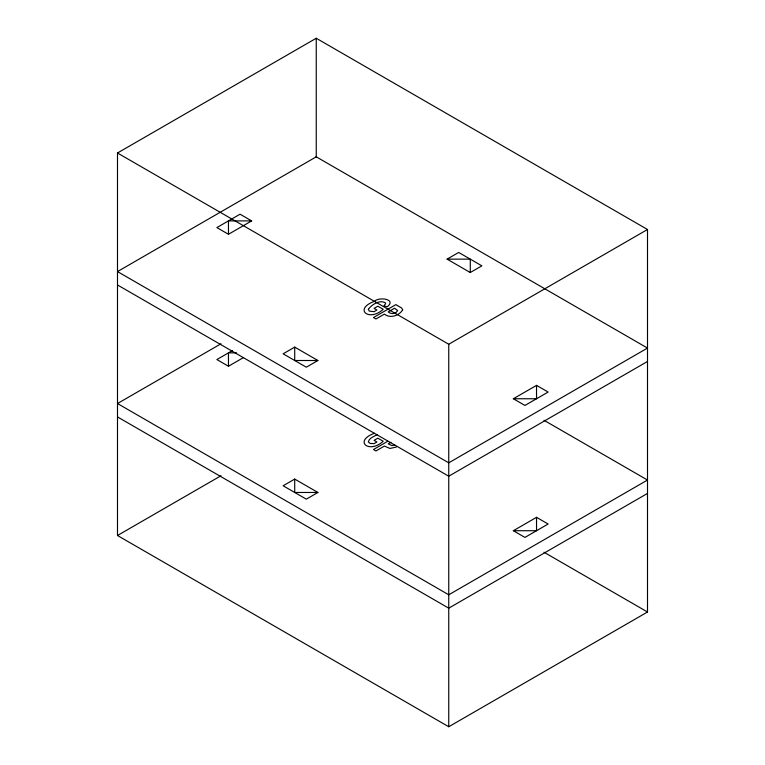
<?xml version="1.0" encoding="UTF-8"?>
<svg xmlns="http://www.w3.org/2000/svg" width="765" height="765" viewBox="0 0 765 765"><rect width="100%" height="100%" fill="white"/><g stroke="black" fill="none" stroke-linecap="round" stroke-linejoin="round"><path stroke-width="1.15" d="M117.494 153L316.251 38.25L647.506 229.5L647.506 612L448.749 726.75L117.494 535.5L117.494 153L448.749 344.25L647.506 229.5M228.467 234.281L251.656 220.894L240.057 214.2L216.868 227.588L228.467 234.281L228.467 220.894L251.656 220.894M221.009 343.772L117.494 403.538L448.749 594.788L647.506 480.038L543.991 420.272M232.331 350.628L216.868 359.55L228.467 366.244L243.586 357.513M294.716 347.119L283.127 353.812L306.316 367.2L317.905 360.506L294.716 347.119L294.716 360.506L317.905 360.506M447.095 259.144L458.684 252.45L481.874 265.838L470.284 272.531L447.095 259.144L470.284 259.144L470.284 272.531M117.494 535.5L221.009 475.734M294.716 479.081L283.127 485.775L306.316 499.163L317.905 492.469L294.716 479.081L294.716 492.469L317.905 492.469M387.74 441.281L373.473 449.524L375.95 450.958L384.413 446.072L389.968 448.453L396.404 447.028M390.944 442.294L388.218 443.872L391.89 445.584L394.788 445.048M513.344 398.756L536.533 385.369L548.132 392.062L524.943 405.45L513.344 398.756L536.533 398.756L536.533 385.369M647.506 361.463L448.749 476.213L117.494 284.963M513.344 530.719L536.533 517.331L548.132 524.025L524.943 537.413L513.344 530.719L536.533 530.719L536.533 517.331M647.506 493.425L448.749 608.175L117.494 416.925M374.487 433.258C353.277 441.003 368.931 454.267 383.208 441.262L377.862 438.173L374.085 440.353L376.925 441.998L374.075 443.633L370.174 443.432L368.328 441.95C369.084 437.934 374.037 436.471 377.212 434.683M236.586 352.856L228.467 352.856L228.467 366.244M543.991 552.234L647.506 612M448.749 344.25L448.749 726.75M316.251 38.25L316.251 157.408M368.357 309.28L369.256 311.097L374.075 311.671L376.925 310.026L374.085 308.391L377.862 306.21L383.208 309.299C368.931 322.304 353.277 309.041 374.487 301.295C379.172 296.504 396.959 299.22 387.233 306.784L383.934 305.847L385.56 303.781L385.474 302.902C379.851 299.373 371.752 304.566 368.357 309.28M397.618 310.561C396.031 314.023 390.905 314.472 388.218 311.91L394.577 308.238L397.618 310.561M402.658 309.835C399.282 315.668 390.026 318.823 384.413 314.109L375.95 318.986L373.473 317.561L395.897 304.613L401.663 308.037L402.658 309.835M316.251 156.825L117.494 271.575L448.749 462.825L647.506 348.075L316.251 156.825"/></g></svg>
